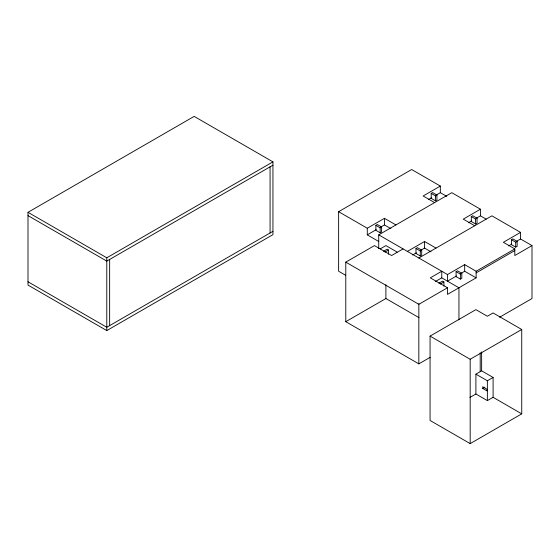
<?xml version="1.0" encoding="UTF-8"?>
<svg xmlns="http://www.w3.org/2000/svg" width="560" height="560" viewBox="0 0 560 560"><rect width="100%" height="100%" fill="white"/><g stroke="black" fill="none" stroke-linecap="round" stroke-linejoin="round"><path stroke-width="0.84" d="M28 212.317L194.159 116.382L272.944 161.868L272.944 234.647L106.785 330.575L28 285.089L28 212.317L106.785 257.796L272.944 161.868M272.944 165.179L106.785 261.107L28 215.621M272.944 231.336L106.785 327.271L28 281.785M345.436 275.177L338.625 271.243L338.625 211.694L411.677 169.519L440.328 186.06L440.328 192.675L446.775 196.399M338.625 211.694L367.276 228.235L384.461 218.316L395.92 224.931M440.328 186.06L423.136 195.986L434.595 202.601M375.872 225.337L377.307 224.511L381.605 226.996L381.605 231.959L380.17 232.785L375.872 230.3L375.872 225.337L380.17 227.822L381.605 226.996M431.2 193.396L432.635 192.57L436.926 195.048L436.926 200.011L435.498 200.837L431.2 198.359L431.2 193.396L435.498 195.881L436.926 195.048M367.276 228.235L367.276 234.85L376.243 229.677M380.723 227.087L384.461 224.931L390.908 228.648M428.372 199.577L431.361 197.855M435.841 195.265L440.328 192.675M378.735 248.661L378.735 234.85L451.787 192.675L480.431 209.216L480.431 215.831L486.164 219.142M430.192 357.308L418.838 363.867L345.786 321.685L345.786 262.143L374.437 245.602L391.622 255.528L403.081 248.913M380.163 248.913L385.896 245.602L397.103 252.077M383.565 251.286L387.142 249.221L388.577 250.047L388.577 254.184M384.993 252.112L388.577 250.047M407.379 251.391L424.571 241.472L436.03 248.087M480.431 209.216L463.246 219.142L474.705 225.757M415.982 248.493L417.41 247.667L421.708 250.152L421.708 255.115L420.28 255.941L415.982 253.456L415.982 248.493L420.28 250.978L421.708 250.152M471.31 216.552L472.738 215.726L477.036 218.204L477.036 223.167L475.601 223.993L471.31 221.515L471.31 216.552L475.601 219.037L477.036 218.204M412.615 254.989L416.346 252.833M420.833 250.243L424.571 248.087L431.018 251.804M468.475 222.733L471.464 221.011M476.7 217.987L480.431 215.831M418.838 258.006L491.89 215.831L520.541 232.372L520.541 238.987L516.803 241.143M345.786 321.685L385.896 298.529L385.896 284.648M435.316 281.575L441.756 277.858L458.948 287.784L458.948 319.886M378.735 234.85L447.489 274.547L464.674 264.628L476.133 271.243L514.808 248.913L514.808 255.528L532 245.602L532 298.529L499.618 317.226M520.541 232.372L503.349 242.298L514.808 248.913M456.085 271.649L457.52 270.823L461.818 273.308L461.818 278.264L460.383 279.097L456.085 276.612L456.085 271.649L460.383 274.134L461.818 273.308M511.413 239.708L512.848 238.882L517.146 241.36L517.146 246.323L515.711 247.149L511.413 244.671L511.413 239.708L515.711 242.193L517.146 241.36M438.886 283.227L442.47 281.162L443.905 281.988L443.905 286.125M440.321 284.053L443.905 281.988M456.456 275.989L447.489 281.162L447.489 274.547M460.943 273.399L464.674 271.243L476.133 277.858L476.133 271.243M508.585 245.889L511.574 244.167M476.133 277.858L447.489 294.399L447.489 287.777L418.838 304.318L345.786 262.143M476.133 272.895L514.808 250.565M430.066 336.105L475.902 309.645L487.361 316.26L493.094 312.949L521.738 329.49L521.738 413.847L470.176 443.618L430.066 420.462L430.066 336.105L470.176 359.261L521.738 329.49M493.094 397.306L487.361 400.61L475.902 393.995L475.902 374.15L481.635 370.839L493.094 377.454L493.094 397.306L521.738 413.847M475.902 374.15L487.361 380.765L493.094 377.454M482.706 388.409L487.004 390.887L487.004 389.235L482.706 386.757L482.706 388.409L484.855 387.17M469.889 397.467L475.902 393.995M520.541 238.987L532 245.602M367.276 234.85L378.735 241.472M447.489 287.777L430.297 277.858L441.756 271.243L441.756 277.858M385.546 298.326L419.034 317.667M515.711 242.193L515.711 247.149M487.361 380.765L487.361 400.61M481.635 351.946L481.635 370.839M480.2 352.772L480.2 371.665M475.601 219.037L475.601 223.993M470.176 359.261L470.176 443.618M464.674 264.628L464.674 271.243M460.383 274.134L460.383 279.097M435.498 195.881L435.498 200.837M424.571 241.472L424.571 248.087M420.28 250.978L420.28 255.941M418.838 303.667L418.838 363.867M384.461 218.316L384.461 224.931M380.17 227.822L380.17 232.785M270.074 166.831L270.074 232.988M109.648 259.455L109.648 325.612M106.785 257.796L106.785 330.575"/></g></svg>
